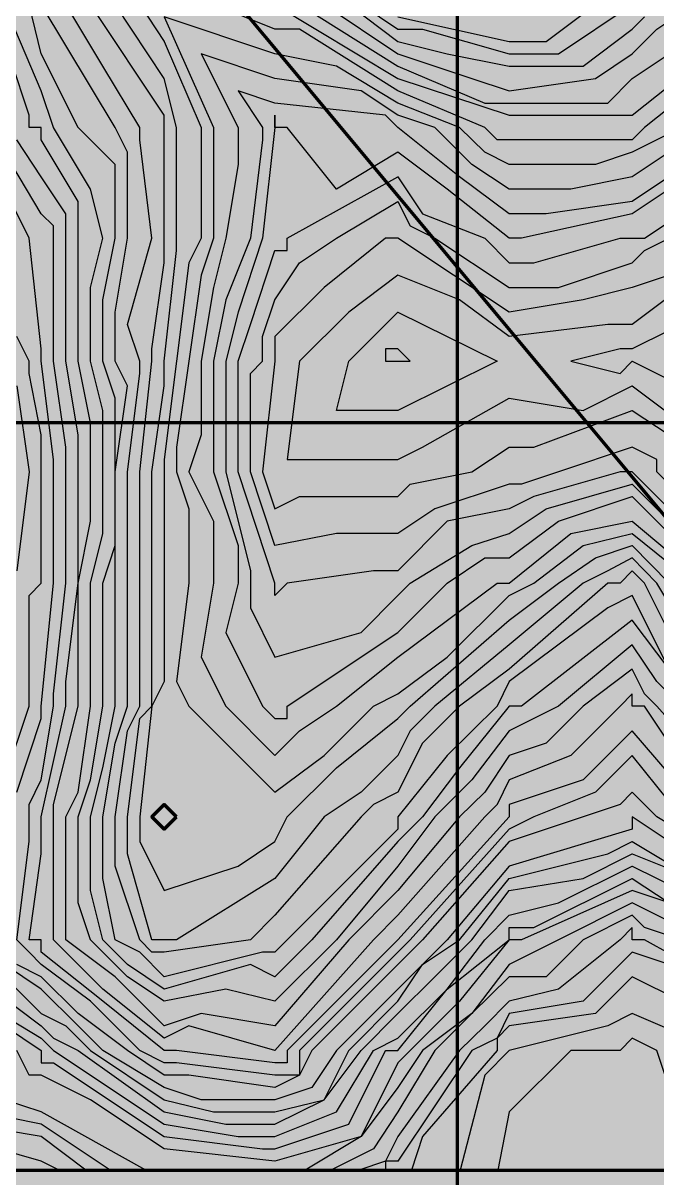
# Model space of a CAD drawing. Header units: millimetres. Extents: x 401 to 30661, y 2016 to 22119.
# Drawn here: x 7209 to 8437, y 10651 to 12890 of the extents above; entities that cross this region are included whole.
import ezdxf

# ---------------------------------------------------------------- set-up
doc = ezdxf.new("R2010")
doc.units = ezdxf.units.MM
for name, color, linetype, lineweight, true_color in [('2ND', 201, 'Continuous', 35, 0x39ffb0), ('3RD', 140, 'Continuous', 25, 0x7debff), ('4TH DETAILS', 125, 'Continuous', 15, 0x39ffb0)]:
    doc.layers.add(name, color=color, linetype=linetype, lineweight=lineweight, true_color=true_color)
doc.layers.add('BACKGROUND', color=7, linetype='Continuous', true_color=0x000000)
for name, color, linetype, lineweight, true_color, transparency in [('GLOW-CYAN', 7, 'Continuous', 100, 0x7debff, 0.8), ('GLOW-CYAN-2', 7, 'Continuous', 50, 0x7debff, 0.8), ('GLOW-EMERALD', 7, 'Continuous', 70, 0x39ffb0, 0.8), ('GLOW-EMERALD-2', 7, 'Continuous', 30, 0x39ffb0, 0.8)]:
    doc.layers.add(name, color=color, linetype=linetype, lineweight=lineweight, true_color=true_color, transparency=transparency)
doc.layers.add('LAYOUT', color=83, linetype='Continuous', lineweight=50, true_color=0x7debff, plot=False)

msp = doc.modelspace()

# ---------------------------------------------------------------- hatches: boundary and pattern name
at = {"layer": 'BACKGROUND'}
h = msp.add_hatch(color=256, dxfattribs=at)
h.dxf.hatch_style = 1
h.paths.add_polyline_path([(400.723, 2015.745), (30660.634, 2015.745), (30660.634, 22119.328), (400.723, 22119.328)])

# ---------------------------------------------------------------- linework, layer by layer
at = {"layer": '2ND'}
msp.add_lwpolyline([(7506.122, 11350.816), (7482.276, 11374.662), (7458.431, 11350.816), (7482.276, 11326.971)], close=True, dxfattribs=at)
at = {"layer": '3RD'}
msp.add_lwpolyline([(2050.723, 10665.853), (9450.723, 10665.853), (9450.723, 15015.853), (2050.723, 15015.853)], close=True, dxfattribs=at)
at = {"layer": '4TH DETAILS'}
for points in [[(2050.723, 10665.853), (9450.723, 10665.853), (9450.723, 15015.853), (2050.723, 15015.853)], [(7935.338, 12329.879), (8127.504, 12234.497), (7935.338, 12139.116), (7816.111, 12139.116), (7839.957, 12234.497), (7887.647, 12282.188)], [(7935.338, 12258.343), (7911.493, 12258.343), (7911.493, 12234.497), (7935.338, 12234.497), (7959.183, 12234.497)]]:
    msp.add_lwpolyline(points, close=True, dxfattribs=at)
for points in [[(7330.467, 10665.853), (7243.823, 10730.837), (7100.75, 10754.682), (7027.812, 10897.754), (7003.966, 10897.754), (6813.203, 11088.517), (6789.358, 11112.363), (6765.513, 11350.816), (6789.358, 11422.352), (6789.358, 11565.424), (6789.358, 11589.27), (6837.049, 11803.878), (6860.894, 11876.817), (6884.74, 12019.889), (6860.894, 12091.425), (6860.894, 12234.497), (6813.203, 12425.26), (6813.203, 12472.951), (6789.358, 12472.951), (6789.358, 12520.642), (6693.977, 12687.559), (6693.977, 12830.631), (6598.595, 12926.013)], [(7377.066, 10665.853), (7243.823, 10754.682), (7124.596, 10778.528), (7076.905, 10897.754), (7027.812, 10921.6), (7003.966, 10945.445), (6813.203, 11112.363), (6813.203, 11303.125), (6813.203, 11350.816), (6837.049, 11517.734), (6837.049, 11565.424), (6860.894, 11660.806), (6908.585, 11803.878), (6932.43, 11948.353), (6956.276, 12019.889), (6908.585, 12162.961), (6908.585, 12234.497), (6884.74, 12353.724), (6837.049, 12472.951), (6813.203, 12496.796), (6789.358, 12639.868), (6741.667, 12687.559), (6741.667, 12878.322), (6717.822, 12926.013)], [(8461.339, 11493.888), (8413.648, 11565.424), (8389.803, 11565.424), (8389.803, 11589.27), (8365.957, 11565.424), (8270.576, 11470.043), (8151.349, 11422.352), (8127.504, 11374.662), (8103.658, 11350.816), (7935.338, 11160.053), (7887.647, 11112.363), (7696.884, 10897.754), (7529.967, 10945.445), (7482.276, 10921.6), (7363.049, 11016.981), (7267.668, 11112.363), (7267.668, 11136.208), (7267.668, 11350.816), (7267.668, 11374.662), (7315.359, 11565.424), (7315.359, 11636.961), (7315.359, 11803.878), (7339.204, 11924.508), (7339.204, 12019.889), (7339.204, 12115.27), (7315.359, 12234.497), (7315.359, 12401.415), (7315.359, 12472.951), (7315.359, 12544.487), (7243.823, 12663.714), (7243.823, 12687.559), (7219.977, 12687.559), (7219.977, 12711.404), (7148.441, 12926.013)], [(8628.256, 11350.816), (8437.493, 11565.424), (8413.648, 11589.27), (8389.803, 11636.961), (8294.421, 11565.424), (8222.885, 11493.888), (8151.349, 11470.043), (8103.658, 11398.507), (8054.565, 11350.816), (7935.338, 11207.744), (7839.957, 11112.363), (7696.884, 10945.445), (7553.812, 10969.29), (7482.276, 10945.445), (7386.895, 11040.827), (7291.513, 11112.363), (7291.513, 11160.053), (7291.513, 11350.816), (7315.359, 11398.507), (7339.204, 11565.424), (7339.204, 11660.806), (7339.204, 11803.878), (7363.049, 11900.662), (7363.049, 12019.889), (7363.049, 12139.116), (7339.204, 12234.497), (7339.204, 12377.569), (7363.049, 12472.951), (7339.204, 12568.332), (7267.668, 12687.559), (7243.823, 12759.095), (7172.287, 12926.013)], [(8485.184, 11565.424), (8437.493, 11613.115), (8389.803, 11684.651), (8246.73, 11565.424), (8199.04, 11541.579), (8151.349, 11517.734), (8078.41, 11422.352), (8006.874, 11350.816), (7935.338, 11255.435), (7816.111, 11112.363), (7696.884, 10993.136), (7601.503, 11016.981), (7482.276, 10993.136), (7410.74, 11040.827), (7339.204, 11112.363), (7315.359, 11183.899), (7315.359, 11350.816), (7339.204, 11422.352), (7363.049, 11565.424), (7363.049, 11684.651), (7363.049, 11803.878), (7386.895, 11876.817), (7386.895, 12019.889), (7386.895, 12162.961), (7363.049, 12234.497), (7363.049, 12353.724), (7386.895, 12472.951), (7386.895, 12616.023), (7315.359, 12687.559), (7243.823, 12830.631), (7219.977, 12926.013)], [(8461.339, 11636.961), (8389.803, 11732.342), (8175.194, 11565.424), (8151.349, 11565.424), (8054.565, 11446.198), (7983.029, 11350.816), (7935.338, 11303.125), (7768.421, 11112.363), (7696.884, 11040.827), (7649.194, 11064.672), (7482.276, 11016.981), (7410.74, 11064.672), (7363.049, 11112.363), (7339.204, 11207.744), (7339.204, 11350.816), (7363.049, 11446.198), (7386.895, 11565.424), (7386.895, 11708.497), (7386.895, 11803.878), (7386.895, 11876.817), (7386.895, 12019.889), (7410.74, 12186.807), (7386.895, 12234.497), (7386.895, 12329.879), (7410.74, 12472.951), (7410.74, 12639.868), (7386.895, 12687.559), (7243.823, 12926.013)], [(8461.339, 11636.961), (8389.803, 11780.033), (8342.112, 11756.187), (8151.349, 11613.115), (8127.504, 11565.424), (8030.72, 11470.043), (7935.338, 11350.816), (7935.338, 11326.971), (7720.73, 11112.363), (7696.884, 11088.517), (7673.039, 11088.517), (7482.276, 11040.827), (7434.585, 11088.517), (7386.895, 11112.363), (7363.049, 11231.589), (7363.049, 11350.816), (7386.895, 11493.888), (7410.74, 11565.424), (7410.74, 11732.342), (7410.74, 11803.878), (7410.74, 11852.971), (7410.74, 12019.889), (7434.585, 12210.652), (7434.585, 12234.497), (7410.74, 12306.033), (7458.431, 12472.951), (7434.585, 12663.714), (7434.585, 12687.559), (7363.049, 12806.786), (7291.513, 12926.013)], [(8485.184, 11660.806), (8413.648, 11803.878), (8389.803, 11827.723), (8365.957, 11803.878), (8342.112, 11803.878), (8151.349, 11636.961), (8054.565, 11565.424), (7983.029, 11493.888), (7935.338, 11398.507), (7887.647, 11374.662), (7863.802, 11350.816), (7696.884, 11160.053), (7649.194, 11112.363), (7482.276, 11088.517), (7458.431, 11088.517), (7434.585, 11112.363), (7386.895, 11255.435), (7386.895, 11350.816), (7410.74, 11517.734), (7434.585, 11565.424), (7434.585, 11756.187), (7434.585, 11803.878), (7434.585, 11827.723), (7434.585, 12019.889), (7458.431, 12234.497), (7458.431, 12258.343), (7482.276, 12425.26), (7482.276, 12472.951), (7482.276, 12687.559), (7482.276, 12711.404), (7339.204, 12926.013)], [(8509.029, 11684.651), (8437.493, 11803.878), (8389.803, 11852.971), (8342.112, 11827.723), (8294.421, 11803.878), (8151.349, 11684.651), (8006.874, 11565.424), (7959.183, 11517.734), (7935.338, 11470.043), (7863.802, 11398.507), (7792.266, 11350.816), (7696.884, 11231.589), (7506.122, 11112.363), (7482.276, 11112.363), (7458.431, 11112.363), (7410.74, 11279.28), (7410.74, 11350.816), (7434.585, 11541.579), (7458.431, 11565.424), (7458.431, 11780.033), (7458.431, 11803.878), (7458.431, 12019.889), (7482.276, 12186.807), (7482.276, 12234.497), (7506.122, 12449.105), (7506.122, 12472.951), (7506.122, 12520.642), (7506.122, 12687.559), (7482.276, 12782.941), (7386.895, 12926.013)], [(7434.585, 12926.013), (7482.276, 12854.477), (7553.812, 12687.559), (7553.812, 12544.487), (7553.812, 12472.951), (7529.967, 12425.26), (7506.122, 12234.497), (7482.276, 12043.734), (7482.276, 12019.889), (7482.276, 11996.044), (7482.276, 11803.878), (7482.276, 11613.115), (7458.431, 11565.424), (7434.585, 11350.816), (7434.585, 11303.125), (7482.276, 11207.744), (7625.348, 11255.435), (7696.884, 11303.125), (7720.73, 11350.816), (7816.111, 11446.198), (7935.338, 11541.579), (7959.183, 11565.424), (8151.349, 11732.342), (8246.73, 11803.878), (8318.267, 11852.971), (8389.803, 11876.817), (8461.339, 11803.878)], [(8842.864, 12902.167), (8652.102, 12878.322), (8628.256, 12854.477), (8532.875, 12782.941), (8413.648, 12687.559), (8389.803, 12663.714), (8365.957, 12663.714), (8151.349, 12663.714), (8127.504, 12663.714), (8103.658, 12687.559), (7935.338, 12759.095), (7744.575, 12878.322), (7696.884, 12878.322), (7577.658, 12926.013)], [(7696.884, 12926.013), (7935.338, 12782.941), (8151.349, 12711.404), (8365.957, 12711.404), (8389.803, 12711.404), (8509.029, 12806.786), (8628.256, 12902.167)], [(7744.575, 12926.013), (7935.338, 12806.786), (8103.658, 12735.25), (8151.349, 12735.25), (8342.112, 12735.25), (8389.803, 12782.941), (8461.339, 12830.631), (8556.72, 12926.013)], [(7792.266, 12926.013), (7935.338, 12830.631), (8078.41, 12782.941), (8151.349, 12759.095), (8318.267, 12782.941), (8389.803, 12830.631), (8437.493, 12878.322), (8509.029, 12926.013)], [(7839.957, 12926.013), (7935.338, 12854.477), (8030.72, 12830.631), (8151.349, 12806.786), (8294.421, 12806.786), (8389.803, 12878.322), (8413.648, 12902.167)], [(7863.802, 12926.013), (7935.338, 12878.322), (7983.029, 12878.322), (8151.349, 12830.631), (8246.73, 12830.631), (8389.803, 12926.013)], [(7935.338, 12902.167), (8151.349, 12854.477), (8222.885, 12854.477), (8318.267, 12926.013)], [(7446.636, 10665.853), (7243.823, 10778.528), (7172.287, 10802.373), (7100.75, 10897.754), (7053.06, 10921.6), (7003.966, 10969.29), (6860.894, 11112.363), (6860.894, 11279.28), (6860.894, 11350.816), (6860.894, 11493.888), (6908.585, 11565.424), (6932.43, 11708.497), (6956.276, 11803.878), (7003.966, 12019.889), (6980.121, 12210.652), (6980.121, 12234.497), (6956.276, 12306.033), (6884.74, 12472.951), (6837.049, 12544.487), (6789.358, 12687.559), (6789.358, 12902.167)], [(8485.184, 12687.559), (8389.803, 12639.868), (8318.267, 12616.023), (8151.349, 12616.023), (8103.658, 12639.868), (8054.565, 12687.559), (7935.338, 12735.25), (7816.111, 12806.786), (7696.884, 12830.631), (7482.276, 12902.167), (7577.658, 12687.559), (7577.658, 12592.178), (7577.658, 12472.951), (7553.812, 12401.415), (7529.967, 12234.497), (7506.122, 12067.58), (7506.122, 12019.889), (7529.967, 11948.353), (7529.967, 11803.878), (7506.122, 11613.115), (7529.967, 11565.424), (7696.884, 11398.507), (7792.266, 11470.043), (7887.647, 11565.424), (7935.338, 11589.27), (8030.72, 11660.806), (8151.349, 11780.033), (8199.04, 11803.878), (8294.421, 11876.817), (8389.803, 11900.662), (8509.029, 11803.878)], [(8532.875, 12687.559), (8389.803, 12592.178), (8270.576, 12568.332), (8151.349, 12568.332), (8078.41, 12616.023), (8006.874, 12687.559), (7935.338, 12711.404), (7863.802, 12759.095), (7696.884, 12782.941), (7553.812, 12830.631), (7625.348, 12687.559), (7625.348, 12616.023), (7601.503, 12472.951), (7577.658, 12377.569), (7553.812, 12234.497), (7553.812, 12091.425), (7529.967, 12019.889), (7577.658, 11924.508), (7577.658, 11803.878), (7553.812, 11660.806), (7601.503, 11565.424), (7696.884, 11470.043), (7744.575, 11517.734), (7816.111, 11565.424), (7935.338, 11660.806), (8127.504, 11803.878), (8151.349, 11803.878), (8270.576, 11900.662), (8389.803, 11924.508), (8532.875, 11803.878)], [(8604.411, 12687.559), (8389.803, 12544.487), (8222.885, 12520.642), (8151.349, 12520.642), (8054.565, 12592.178), (7935.338, 12687.559), (7911.493, 12711.404), (7696.884, 12735.25), (7625.348, 12759.095), (7673.039, 12687.559), (7673.039, 12663.714), (7649.194, 12472.951), (7601.503, 12353.724), (7577.658, 12234.497), (7577.658, 12115.27), (7577.658, 12019.889), (7625.348, 11876.817), (7625.348, 11803.878), (7601.503, 11708.497), (7673.039, 11565.424), (7696.884, 11541.579), (7720.73, 11541.579), (7720.73, 11565.424), (7935.338, 11708.497), (8030.72, 11803.878), (8103.658, 11852.971), (8151.349, 11852.971), (8246.73, 11924.508), (8389.803, 11972.198), (8556.72, 11803.878)], [(8532.875, 12616.023), (8389.803, 12520.642), (8175.194, 12472.951), (8151.349, 12472.951), (8030.72, 12568.332), (7935.338, 12639.868), (7816.111, 12568.332), (7720.73, 12687.559), (7696.884, 12687.559), (7696.884, 12711.404), (7696.884, 12687.559), (7673.039, 12472.951), (7625.348, 12329.879), (7601.503, 12234.497), (7601.503, 12139.116), (7601.503, 12019.889), (7649.194, 11827.723), (7649.194, 11803.878), (7649.194, 11756.187), (7696.884, 11660.806), (7863.802, 11708.497), (7935.338, 11780.033), (7959.183, 11803.878), (8078.41, 11876.817), (8151.349, 11900.662), (8222.885, 11948.353), (8389.803, 11996.044), (8580.565, 11803.878)], [(8532.875, 11350.816), (8389.803, 11517.734), (8294.421, 11422.352), (8151.349, 11374.662), (8151.349, 11350.816), (7935.338, 11112.363), (7911.493, 11088.517), (7720.73, 10897.754), (7720.73, 10873.909), (7696.884, 10873.909), (7506.122, 10897.754), (7482.276, 10897.754), (7363.049, 10993.136), (7243.823, 11088.517), (7243.823, 11112.363), (7219.977, 11112.363), (7243.823, 11279.28), (7243.823, 11350.816), (7291.513, 11565.424), (7291.513, 11613.115), (7315.359, 11803.878), (7315.359, 11948.353), (7315.359, 12019.889), (7315.359, 12091.425), (7291.513, 12234.497), (7291.513, 12425.26), (7291.513, 12472.951), (7291.513, 12520.642), (7243.823, 12592.178), (7196.132, 12663.714)], [(8485.184, 11350.816), (8389.803, 11470.043), (8318.267, 11398.507), (8199.04, 11350.816), (8151.349, 11326.971), (7959.183, 11112.363), (7935.338, 11088.517), (7744.575, 10897.754), (7744.575, 10850.064), (7696.884, 10850.064), (7506.122, 10873.909), (7482.276, 10873.909), (7434.585, 10897.754), (7339.204, 10993.136), (7243.823, 11064.672), (7219.977, 11088.517), (7196.132, 11112.363), (7219.977, 11303.125), (7219.977, 11350.816), (7219.977, 11374.662), (7243.823, 11422.352), (7267.668, 11565.424), (7267.668, 11589.27), (7291.513, 11803.878), (7291.513, 11972.198), (7291.513, 12019.889), (7291.513, 12067.58), (7267.668, 12234.497), (7267.668, 12449.105), (7267.668, 12472.951), (7267.668, 12496.796), (7243.823, 12520.642), (7172.287, 12639.868)], [(7196.132, 11398.507), (7243.823, 11541.579), (7243.823, 11565.424), (7267.668, 11803.878), (7267.668, 11996.044), (7267.668, 12019.889), (7267.668, 12043.734), (7243.823, 12234.497), (7243.823, 12258.343), (7219.977, 12472.951), (7148.441, 12616.023)], [(8485.184, 11924.508), (8389.803, 12019.889), (8365.957, 12019.889), (8199.04, 11972.198), (8151.349, 11948.353), (8030.72, 11924.508), (7935.338, 11827.723), (7887.647, 11827.723), (7720.73, 11803.878), (7696.884, 11780.033), (7696.884, 11803.878), (7625.348, 12019.889), (7625.348, 12186.807), (7625.348, 12234.497), (7649.194, 12306.033), (7696.884, 12449.105), (7720.73, 12449.105), (7720.73, 12472.951), (7935.338, 12592.178), (7983.029, 12520.642), (8103.658, 12472.951), (8151.349, 12425.26), (8199.04, 12425.26), (8365.957, 12472.951), (8389.803, 12472.951), (8413.648, 12472.951), (8628.256, 12616.023)], [(8628.256, 11827.723), (8437.493, 12019.889), (8437.493, 12043.734), (8389.803, 12067.58), (8246.73, 12019.889), (8175.194, 11996.044), (8151.349, 11996.044), (8006.874, 11948.353), (7935.338, 11900.662), (7816.111, 11900.662), (7696.884, 11876.817), (7649.194, 12019.889), (7649.194, 12210.652), (7673.039, 12234.497), (7673.039, 12282.188), (7696.884, 12353.724), (7744.575, 12425.26), (7816.111, 12472.951), (7935.338, 12544.487), (7959.183, 12496.796), (8006.874, 12472.951), (8151.349, 12377.569), (8246.73, 12377.569), (8389.803, 12425.26), (8413.648, 12449.105), (8461.339, 12472.951)], [(8461.339, 12401.415), (8389.803, 12377.569), (8294.421, 12353.724), (8151.349, 12329.879), (7935.338, 12472.951), (7911.493, 12472.951), (7792.266, 12377.569), (7696.884, 12282.188), (7696.884, 12258.343), (7696.884, 12234.497), (7673.039, 12019.889), (7696.884, 11948.353), (7744.575, 11972.198), (7935.338, 11972.198), (7959.183, 11996.044), (8078.41, 12019.889), (8151.349, 12067.58), (8199.04, 12067.58), (8389.803, 12139.116), (8461.339, 12091.425)], [(8485.184, 12377.569), (8389.803, 12306.033), (8342.112, 12306.033), (8151.349, 12282.188), (8054.565, 12353.724), (7935.338, 12401.415), (7839.957, 12329.879), (7744.575, 12234.497), (7720.73, 12043.734), (7935.338, 12043.734), (7983.029, 12067.58), (8151.349, 12162.961), (8294.421, 12139.116), (8389.803, 12186.807), (8485.184, 12115.27)], [(8532.875, 12329.879), (8389.803, 12258.343), (8365.957, 12258.343), (8270.576, 12234.497), (8365.957, 12210.652), (8389.803, 12234.497), (8532.875, 12162.961)], [(7172.287, 11422.352), (7219.977, 11565.424), (7219.977, 11780.033), (7243.823, 11803.878), (7243.823, 11876.817), (7243.823, 12019.889), (7243.823, 12091.425), (7219.977, 12210.652), (7219.977, 12234.497), (7196.132, 12282.188)], [(7196.132, 12186.807), (7219.977, 12019.889), (7196.132, 11827.723)], [(8556.72, 11279.28), (8437.493, 11350.816), (8389.803, 11398.507), (8365.957, 11374.662), (8294.421, 11350.816), (8151.349, 11303.125), (7983.029, 11112.363), (7959.183, 11088.517), (7935.338, 11064.672), (7768.421, 10897.754), (7744.575, 10850.064), (7696.884, 10826.218), (7529.967, 10850.064), (7482.276, 10850.064), (7410.74, 10897.754), (7315.359, 10969.29), (7243.823, 11040.827), (7196.132, 11064.672)], [(8532.875, 11255.435), (8389.803, 11350.816), (8389.803, 11326.971), (8151.349, 11255.435), (8030.72, 11112.363), (7983.029, 11064.672), (7935.338, 11016.981), (7816.111, 10897.754), (7768.421, 10826.218), (7696.884, 10802.373), (7553.812, 10802.373), (7482.276, 10826.218), (7363.049, 10897.754), (7315.359, 10945.445), (7243.823, 11016.981), (7172.287, 11064.672)], [(7172.287, 11040.827), (7243.823, 10969.29), (7291.513, 10945.445), (7339.204, 10897.754), (7482.276, 10802.373), (7577.658, 10778.528), (7696.884, 10778.528), (7792.266, 10802.373), (7839.957, 10897.754), (7935.338, 10993.136), (7983.029, 11064.672), (8054.565, 11112.363), (8151.349, 11231.589), (8342.112, 11279.28), (8389.803, 11303.125), (8509.029, 11231.589)], [(7148.441, 11016.981), (7243.823, 10945.445), (7267.668, 10921.6), (7315.359, 10897.754), (7482.276, 10778.528), (7601.503, 10754.682), (7696.884, 10754.682), (7792.266, 10802.373), (7863.802, 10897.754), (7935.338, 10969.29), (8006.874, 11040.827), (8078.41, 11112.363), (8151.349, 11207.744), (8294.421, 11231.589), (8389.803, 11279.28), (8509.029, 11231.589)], [(7124.596, 10993.136), (7243.823, 10921.6), (7267.668, 10897.754), (7482.276, 10754.682), (7625.348, 10730.837), (7696.884, 10730.837), (7816.111, 10778.528), (7887.647, 10897.754), (7935.338, 10921.6), (8030.72, 11016.981), (8103.658, 11112.363), (8151.349, 11160.053), (8246.73, 11183.899), (8389.803, 11255.435), (8485.184, 11207.744)], [(7100.75, 10993.136), (7243.823, 10897.754), (7243.823, 10873.909), (7267.668, 10873.909), (7482.276, 10730.837), (7673.039, 10706.991), (7696.884, 10706.991), (7839.957, 10754.682), (7911.493, 10897.754), (7935.338, 10897.754), (8030.72, 11016.981), (8151.349, 11112.363), (8151.349, 11136.208), (8199.04, 11136.208), (8389.803, 11231.589), (8461.339, 11183.899)], [(9290.776, 10665.853), (9178.102, 10778.528), (9081.318, 10873.909), (9057.473, 10873.909), (9033.627, 10897.754), (8842.864, 10969.29), (8628.256, 11088.517), (8628.256, 11112.363), (8604.411, 11112.363), (8461.339, 11183.899), (8389.803, 11207.744), (8175.194, 11112.363), (8151.349, 11112.363), (8054.565, 10993.136), (7959.183, 10897.754), (7935.338, 10873.909), (7863.802, 10730.837), (7696.884, 10683.146), (7482.276, 10706.991), (7339.204, 10802.373), (7243.823, 10850.064), (7219.977, 10850.064), (7196.132, 10897.754)], [(9219.112, 10665.853), (9152.854, 10730.837), (9081.318, 10802.373), (9033.627, 10850.064), (8962.091, 10897.754), (8842.864, 10921.6), (8723.638, 11016.981), (8628.256, 11064.672), (8532.875, 11112.363), (8437.493, 11160.053), (8389.803, 11183.899), (8246.73, 11112.363), (8199.04, 11088.517), (8151.349, 11064.672), (8078.41, 10969.29), (7983.029, 10897.754), (7935.338, 10826.218), (7863.802, 10730.837), (7755.496, 10665.853)], [(9171.357, 10665.853), (9129.009, 10706.991), (9081.318, 10754.682), (8985.937, 10802.373), (8866.71, 10897.754), (8842.864, 10897.754), (8819.019, 10921.6), (8628.256, 11016.981), (8485.184, 11112.363), (8413.648, 11136.208), (8389.803, 11160.053), (8294.421, 11112.363), (8222.885, 11040.827), (8151.349, 11040.827), (8078.41, 10969.29), (8006.874, 10897.754), (7935.338, 10778.528), (7887.647, 10706.991), (7805.371, 10665.853)], [(9098.611, 10665.853), (9081.318, 10683.146), (8962.091, 10778.528), (8842.864, 10850.064), (8819.019, 10873.909), (8795.174, 10897.754), (8628.256, 10993.136), (8413.648, 11112.363), (8389.803, 11112.363), (8389.803, 11136.208), (8365.957, 11112.363), (8246.73, 11016.981), (8151.349, 10993.136), (8103.658, 10945.445), (8054.565, 10897.754), (7935.338, 10730.837), (7911.493, 10683.146), (7859.614, 10665.853)], [(9022.706, 10665.853), (8914.401, 10730.837), (8842.864, 10778.528), (8771.328, 10826.218), (8723.638, 10897.754), (8628.256, 10945.445), (8461.339, 11064.672), (8389.803, 11088.517), (8294.421, 10993.136), (8151.349, 10969.29), (8127.504, 10921.6), (8078.41, 10897.754), (7935.338, 10683.146), (7911.493, 10683.146), (7911.493, 10665.853)], [(8901.295, 10665.853), (8866.71, 10683.146), (8842.864, 10706.991), (8747.483, 10778.528), (8652.102, 10897.754), (8628.256, 10897.754), (8580.565, 10945.445), (8389.803, 11040.827), (8318.267, 10969.29), (8151.349, 10945.445), (8127.504, 10921.6), (8127.504, 10897.754), (7983.029, 10730.837), (7961.368, 10665.853)], [(8808.098, 10665.853), (8699.792, 10730.837), (8628.256, 10826.218), (8556.72, 10850.064), (8556.72, 10897.754), (8389.803, 10969.29), (8342.112, 10945.445), (8151.349, 10897.754), (8103.658, 10850.064), (8056.251, 10665.853)], [(8693.24, 10665.853), (8652.102, 10706.991), (8628.256, 10754.682), (8485.184, 10754.682), (8437.493, 10897.754), (8389.803, 10921.6), (8365.957, 10897.754), (8270.576, 10897.754), (8151.349, 10778.528), (8128.814, 10665.853)], [(7278.408, 10665.853), (7243.823, 10683.146), (7076.905, 10730.837)]]:
    msp.add_lwpolyline(points, dxfattribs=at)
at = {"layer": 'GLOW-CYAN'}
for points in [[(5800.723, 15115.853), (9550.723, 10615.853)], [(8050.723, 6115.853), (8050.723, 15115.853)], [(550.723, 12115.853), (9550.723, 12115.853)], [(550.723, 10665.853), (9550.723, 10665.853)]]:
    msp.add_lwpolyline(points, dxfattribs=at)
at = {"layer": 'GLOW-CYAN-2'}
msp.add_lwpolyline([(2050.723, 10665.853), (9450.723, 10665.853), (9450.723, 15015.853), (2050.723, 15015.853)], close=True, dxfattribs=at)
at = {"layer": 'GLOW-EMERALD'}
msp.add_lwpolyline([(7506.122, 11350.816), (7482.276, 11374.662), (7458.431, 11350.816), (7482.276, 11326.971)], close=True, dxfattribs=at)
at = {"layer": 'GLOW-EMERALD-2'}
for points in [[(2050.723, 10665.853), (9450.723, 10665.853), (9450.723, 15015.853), (2050.723, 15015.853)], [(7935.338, 12329.879), (8127.504, 12234.497), (7935.338, 12139.116), (7816.111, 12139.116), (7839.957, 12234.497), (7887.647, 12282.188)], [(7935.338, 12258.343), (7911.493, 12258.343), (7911.493, 12234.497), (7935.338, 12234.497), (7959.183, 12234.497)]]:
    msp.add_lwpolyline(points, close=True, dxfattribs=at)
for points in [[(7330.467, 10665.853), (7243.823, 10730.837), (7100.75, 10754.682), (7027.812, 10897.754), (7003.966, 10897.754), (6813.203, 11088.517), (6789.358, 11112.363), (6765.513, 11350.816), (6789.358, 11422.352), (6789.358, 11565.424), (6789.358, 11589.27), (6837.049, 11803.878), (6860.894, 11876.817), (6884.74, 12019.889), (6860.894, 12091.425), (6860.894, 12234.497), (6813.203, 12425.26), (6813.203, 12472.951), (6789.358, 12472.951), (6789.358, 12520.642), (6693.977, 12687.559), (6693.977, 12830.631), (6598.595, 12926.013)], [(7377.066, 10665.853), (7243.823, 10754.682), (7124.596, 10778.528), (7076.905, 10897.754), (7027.812, 10921.6), (7003.966, 10945.445), (6813.203, 11112.363), (6813.203, 11303.125), (6813.203, 11350.816), (6837.049, 11517.734), (6837.049, 11565.424), (6860.894, 11660.806), (6908.585, 11803.878), (6932.43, 11948.353), (6956.276, 12019.889), (6908.585, 12162.961), (6908.585, 12234.497), (6884.74, 12353.724), (6837.049, 12472.951), (6813.203, 12496.796), (6789.358, 12639.868), (6741.667, 12687.559), (6741.667, 12878.322), (6717.822, 12926.013)], [(8461.339, 11493.888), (8413.648, 11565.424), (8389.803, 11565.424), (8389.803, 11589.27), (8365.957, 11565.424), (8270.576, 11470.043), (8151.349, 11422.352), (8127.504, 11374.662), (8103.658, 11350.816), (7935.338, 11160.053), (7887.647, 11112.363), (7696.884, 10897.754), (7529.967, 10945.445), (7482.276, 10921.6), (7363.049, 11016.981), (7267.668, 11112.363), (7267.668, 11136.208), (7267.668, 11350.816), (7267.668, 11374.662), (7315.359, 11565.424), (7315.359, 11636.961), (7315.359, 11803.878), (7339.204, 11924.508), (7339.204, 12019.889), (7339.204, 12115.27), (7315.359, 12234.497), (7315.359, 12401.415), (7315.359, 12472.951), (7315.359, 12544.487), (7243.823, 12663.714), (7243.823, 12687.559), (7219.977, 12687.559), (7219.977, 12711.404), (7148.441, 12926.013)], [(8628.256, 11350.816), (8437.493, 11565.424), (8413.648, 11589.27), (8389.803, 11636.961), (8294.421, 11565.424), (8222.885, 11493.888), (8151.349, 11470.043), (8103.658, 11398.507), (8054.565, 11350.816), (7935.338, 11207.744), (7839.957, 11112.363), (7696.884, 10945.445), (7553.812, 10969.29), (7482.276, 10945.445), (7386.895, 11040.827), (7291.513, 11112.363), (7291.513, 11160.053), (7291.513, 11350.816), (7315.359, 11398.507), (7339.204, 11565.424), (7339.204, 11660.806), (7339.204, 11803.878), (7363.049, 11900.662), (7363.049, 12019.889), (7363.049, 12139.116), (7339.204, 12234.497), (7339.204, 12377.569), (7363.049, 12472.951), (7339.204, 12568.332), (7267.668, 12687.559), (7243.823, 12759.095), (7172.287, 12926.013)], [(8485.184, 11565.424), (8437.493, 11613.115), (8389.803, 11684.651), (8246.73, 11565.424), (8199.04, 11541.579), (8151.349, 11517.734), (8078.41, 11422.352), (8006.874, 11350.816), (7935.338, 11255.435), (7816.111, 11112.363), (7696.884, 10993.136), (7601.503, 11016.981), (7482.276, 10993.136), (7410.74, 11040.827), (7339.204, 11112.363), (7315.359, 11183.899), (7315.359, 11350.816), (7339.204, 11422.352), (7363.049, 11565.424), (7363.049, 11684.651), (7363.049, 11803.878), (7386.895, 11876.817), (7386.895, 12019.889), (7386.895, 12162.961), (7363.049, 12234.497), (7363.049, 12353.724), (7386.895, 12472.951), (7386.895, 12616.023), (7315.359, 12687.559), (7243.823, 12830.631), (7219.977, 12926.013)], [(8461.339, 11636.961), (8389.803, 11732.342), (8175.194, 11565.424), (8151.349, 11565.424), (8054.565, 11446.198), (7983.029, 11350.816), (7935.338, 11303.125), (7768.421, 11112.363), (7696.884, 11040.827), (7649.194, 11064.672), (7482.276, 11016.981), (7410.74, 11064.672), (7363.049, 11112.363), (7339.204, 11207.744), (7339.204, 11350.816), (7363.049, 11446.198), (7386.895, 11565.424), (7386.895, 11708.497), (7386.895, 11803.878), (7386.895, 11876.817), (7386.895, 12019.889), (7410.74, 12186.807), (7386.895, 12234.497), (7386.895, 12329.879), (7410.74, 12472.951), (7410.74, 12639.868), (7386.895, 12687.559), (7243.823, 12926.013)], [(8461.339, 11636.961), (8389.803, 11780.033), (8342.112, 11756.187), (8151.349, 11613.115), (8127.504, 11565.424), (8030.72, 11470.043), (7935.338, 11350.816), (7935.338, 11326.971), (7720.73, 11112.363), (7696.884, 11088.517), (7673.039, 11088.517), (7482.276, 11040.827), (7434.585, 11088.517), (7386.895, 11112.363), (7363.049, 11231.589), (7363.049, 11350.816), (7386.895, 11493.888), (7410.74, 11565.424), (7410.74, 11732.342), (7410.74, 11803.878), (7410.74, 11852.971), (7410.74, 12019.889), (7434.585, 12210.652), (7434.585, 12234.497), (7410.74, 12306.033), (7458.431, 12472.951), (7434.585, 12663.714), (7434.585, 12687.559), (7363.049, 12806.786), (7291.513, 12926.013)], [(8485.184, 11660.806), (8413.648, 11803.878), (8389.803, 11827.723), (8365.957, 11803.878), (8342.112, 11803.878), (8151.349, 11636.961), (8054.565, 11565.424), (7983.029, 11493.888), (7935.338, 11398.507), (7887.647, 11374.662), (7863.802, 11350.816), (7696.884, 11160.053), (7649.194, 11112.363), (7482.276, 11088.517), (7458.431, 11088.517), (7434.585, 11112.363), (7386.895, 11255.435), (7386.895, 11350.816), (7410.74, 11517.734), (7434.585, 11565.424), (7434.585, 11756.187), (7434.585, 11803.878), (7434.585, 11827.723), (7434.585, 12019.889), (7458.431, 12234.497), (7458.431, 12258.343), (7482.276, 12425.26), (7482.276, 12472.951), (7482.276, 12687.559), (7482.276, 12711.404), (7339.204, 12926.013)], [(8509.029, 11684.651), (8437.493, 11803.878), (8389.803, 11852.971), (8342.112, 11827.723), (8294.421, 11803.878), (8151.349, 11684.651), (8006.874, 11565.424), (7959.183, 11517.734), (7935.338, 11470.043), (7863.802, 11398.507), (7792.266, 11350.816), (7696.884, 11231.589), (7506.122, 11112.363), (7482.276, 11112.363), (7458.431, 11112.363), (7410.74, 11279.28), (7410.74, 11350.816), (7434.585, 11541.579), (7458.431, 11565.424), (7458.431, 11780.033), (7458.431, 11803.878), (7458.431, 12019.889), (7482.276, 12186.807), (7482.276, 12234.497), (7506.122, 12449.105), (7506.122, 12472.951), (7506.122, 12520.642), (7506.122, 12687.559), (7482.276, 12782.941), (7386.895, 12926.013)], [(7434.585, 12926.013), (7482.276, 12854.477), (7553.812, 12687.559), (7553.812, 12544.487), (7553.812, 12472.951), (7529.967, 12425.26), (7506.122, 12234.497), (7482.276, 12043.734), (7482.276, 12019.889), (7482.276, 11996.044), (7482.276, 11803.878), (7482.276, 11613.115), (7458.431, 11565.424), (7434.585, 11350.816), (7434.585, 11303.125), (7482.276, 11207.744), (7625.348, 11255.435), (7696.884, 11303.125), (7720.73, 11350.816), (7816.111, 11446.198), (7935.338, 11541.579), (7959.183, 11565.424), (8151.349, 11732.342), (8246.73, 11803.878), (8318.267, 11852.971), (8389.803, 11876.817), (8461.339, 11803.878)], [(8842.864, 12902.167), (8652.102, 12878.322), (8628.256, 12854.477), (8532.875, 12782.941), (8413.648, 12687.559), (8389.803, 12663.714), (8365.957, 12663.714), (8151.349, 12663.714), (8127.504, 12663.714), (8103.658, 12687.559), (7935.338, 12759.095), (7744.575, 12878.322), (7696.884, 12878.322), (7577.658, 12926.013)], [(7696.884, 12926.013), (7935.338, 12782.941), (8151.349, 12711.404), (8365.957, 12711.404), (8389.803, 12711.404), (8509.029, 12806.786), (8628.256, 12902.167)], [(7744.575, 12926.013), (7935.338, 12806.786), (8103.658, 12735.25), (8151.349, 12735.25), (8342.112, 12735.25), (8389.803, 12782.941), (8461.339, 12830.631), (8556.72, 12926.013)], [(7792.266, 12926.013), (7935.338, 12830.631), (8078.41, 12782.941), (8151.349, 12759.095), (8318.267, 12782.941), (8389.803, 12830.631), (8437.493, 12878.322), (8509.029, 12926.013)], [(7839.957, 12926.013), (7935.338, 12854.477), (8030.72, 12830.631), (8151.349, 12806.786), (8294.421, 12806.786), (8389.803, 12878.322), (8413.648, 12902.167)], [(7863.802, 12926.013), (7935.338, 12878.322), (7983.029, 12878.322), (8151.349, 12830.631), (8246.73, 12830.631), (8389.803, 12926.013)], [(7935.338, 12902.167), (8151.349, 12854.477), (8222.885, 12854.477), (8318.267, 12926.013)], [(7446.636, 10665.853), (7243.823, 10778.528), (7172.287, 10802.373), (7100.75, 10897.754), (7053.06, 10921.6), (7003.966, 10969.29), (6860.894, 11112.363), (6860.894, 11279.28), (6860.894, 11350.816), (6860.894, 11493.888), (6908.585, 11565.424), (6932.43, 11708.497), (6956.276, 11803.878), (7003.966, 12019.889), (6980.121, 12210.652), (6980.121, 12234.497), (6956.276, 12306.033), (6884.74, 12472.951), (6837.049, 12544.487), (6789.358, 12687.559), (6789.358, 12902.167)], [(8485.184, 12687.559), (8389.803, 12639.868), (8318.267, 12616.023), (8151.349, 12616.023), (8103.658, 12639.868), (8054.565, 12687.559), (7935.338, 12735.25), (7816.111, 12806.786), (7696.884, 12830.631), (7482.276, 12902.167), (7577.658, 12687.559), (7577.658, 12592.178), (7577.658, 12472.951), (7553.812, 12401.415), (7529.967, 12234.497), (7506.122, 12067.58), (7506.122, 12019.889), (7529.967, 11948.353), (7529.967, 11803.878), (7506.122, 11613.115), (7529.967, 11565.424), (7696.884, 11398.507), (7792.266, 11470.043), (7887.647, 11565.424), (7935.338, 11589.27), (8030.72, 11660.806), (8151.349, 11780.033), (8199.04, 11803.878), (8294.421, 11876.817), (8389.803, 11900.662), (8509.029, 11803.878)], [(8532.875, 12687.559), (8389.803, 12592.178), (8270.576, 12568.332), (8151.349, 12568.332), (8078.41, 12616.023), (8006.874, 12687.559), (7935.338, 12711.404), (7863.802, 12759.095), (7696.884, 12782.941), (7553.812, 12830.631), (7625.348, 12687.559), (7625.348, 12616.023), (7601.503, 12472.951), (7577.658, 12377.569), (7553.812, 12234.497), (7553.812, 12091.425), (7529.967, 12019.889), (7577.658, 11924.508), (7577.658, 11803.878), (7553.812, 11660.806), (7601.503, 11565.424), (7696.884, 11470.043), (7744.575, 11517.734), (7816.111, 11565.424), (7935.338, 11660.806), (8127.504, 11803.878), (8151.349, 11803.878), (8270.576, 11900.662), (8389.803, 11924.508), (8532.875, 11803.878)], [(8604.411, 12687.559), (8389.803, 12544.487), (8222.885, 12520.642), (8151.349, 12520.642), (8054.565, 12592.178), (7935.338, 12687.559), (7911.493, 12711.404), (7696.884, 12735.25), (7625.348, 12759.095), (7673.039, 12687.559), (7673.039, 12663.714), (7649.194, 12472.951), (7601.503, 12353.724), (7577.658, 12234.497), (7577.658, 12115.27), (7577.658, 12019.889), (7625.348, 11876.817), (7625.348, 11803.878), (7601.503, 11708.497), (7673.039, 11565.424), (7696.884, 11541.579), (7720.73, 11541.579), (7720.73, 11565.424), (7935.338, 11708.497), (8030.72, 11803.878), (8103.658, 11852.971), (8151.349, 11852.971), (8246.73, 11924.508), (8389.803, 11972.198), (8556.72, 11803.878)], [(8532.875, 12616.023), (8389.803, 12520.642), (8175.194, 12472.951), (8151.349, 12472.951), (8030.72, 12568.332), (7935.338, 12639.868), (7816.111, 12568.332), (7720.73, 12687.559), (7696.884, 12687.559), (7696.884, 12711.404), (7696.884, 12687.559), (7673.039, 12472.951), (7625.348, 12329.879), (7601.503, 12234.497), (7601.503, 12139.116), (7601.503, 12019.889), (7649.194, 11827.723), (7649.194, 11803.878), (7649.194, 11756.187), (7696.884, 11660.806), (7863.802, 11708.497), (7935.338, 11780.033), (7959.183, 11803.878), (8078.41, 11876.817), (8151.349, 11900.662), (8222.885, 11948.353), (8389.803, 11996.044), (8580.565, 11803.878)], [(8532.875, 11350.816), (8389.803, 11517.734), (8294.421, 11422.352), (8151.349, 11374.662), (8151.349, 11350.816), (7935.338, 11112.363), (7911.493, 11088.517), (7720.73, 10897.754), (7720.73, 10873.909), (7696.884, 10873.909), (7506.122, 10897.754), (7482.276, 10897.754), (7363.049, 10993.136), (7243.823, 11088.517), (7243.823, 11112.363), (7219.977, 11112.363), (7243.823, 11279.28), (7243.823, 11350.816), (7291.513, 11565.424), (7291.513, 11613.115), (7315.359, 11803.878), (7315.359, 11948.353), (7315.359, 12019.889), (7315.359, 12091.425), (7291.513, 12234.497), (7291.513, 12425.26), (7291.513, 12472.951), (7291.513, 12520.642), (7243.823, 12592.178), (7196.132, 12663.714)], [(8485.184, 11350.816), (8389.803, 11470.043), (8318.267, 11398.507), (8199.04, 11350.816), (8151.349, 11326.971), (7959.183, 11112.363), (7935.338, 11088.517), (7744.575, 10897.754), (7744.575, 10850.064), (7696.884, 10850.064), (7506.122, 10873.909), (7482.276, 10873.909), (7434.585, 10897.754), (7339.204, 10993.136), (7243.823, 11064.672), (7219.977, 11088.517), (7196.132, 11112.363), (7219.977, 11303.125), (7219.977, 11350.816), (7219.977, 11374.662), (7243.823, 11422.352), (7267.668, 11565.424), (7267.668, 11589.27), (7291.513, 11803.878), (7291.513, 11972.198), (7291.513, 12019.889), (7291.513, 12067.58), (7267.668, 12234.497), (7267.668, 12449.105), (7267.668, 12472.951), (7267.668, 12496.796), (7243.823, 12520.642), (7172.287, 12639.868)], [(7196.132, 11398.507), (7243.823, 11541.579), (7243.823, 11565.424), (7267.668, 11803.878), (7267.668, 11996.044), (7267.668, 12019.889), (7267.668, 12043.734), (7243.823, 12234.497), (7243.823, 12258.343), (7219.977, 12472.951), (7148.441, 12616.023)], [(8485.184, 11924.508), (8389.803, 12019.889), (8365.957, 12019.889), (8199.04, 11972.198), (8151.349, 11948.353), (8030.72, 11924.508), (7935.338, 11827.723), (7887.647, 11827.723), (7720.73, 11803.878), (7696.884, 11780.033), (7696.884, 11803.878), (7625.348, 12019.889), (7625.348, 12186.807), (7625.348, 12234.497), (7649.194, 12306.033), (7696.884, 12449.105), (7720.73, 12449.105), (7720.73, 12472.951), (7935.338, 12592.178), (7983.029, 12520.642), (8103.658, 12472.951), (8151.349, 12425.26), (8199.04, 12425.26), (8365.957, 12472.951), (8389.803, 12472.951), (8413.648, 12472.951), (8628.256, 12616.023)], [(8628.256, 11827.723), (8437.493, 12019.889), (8437.493, 12043.734), (8389.803, 12067.58), (8246.73, 12019.889), (8175.194, 11996.044), (8151.349, 11996.044), (8006.874, 11948.353), (7935.338, 11900.662), (7816.111, 11900.662), (7696.884, 11876.817), (7649.194, 12019.889), (7649.194, 12210.652), (7673.039, 12234.497), (7673.039, 12282.188), (7696.884, 12353.724), (7744.575, 12425.26), (7816.111, 12472.951), (7935.338, 12544.487), (7959.183, 12496.796), (8006.874, 12472.951), (8151.349, 12377.569), (8246.73, 12377.569), (8389.803, 12425.26), (8413.648, 12449.105), (8461.339, 12472.951)], [(8461.339, 12401.415), (8389.803, 12377.569), (8294.421, 12353.724), (8151.349, 12329.879), (7935.338, 12472.951), (7911.493, 12472.951), (7792.266, 12377.569), (7696.884, 12282.188), (7696.884, 12258.343), (7696.884, 12234.497), (7673.039, 12019.889), (7696.884, 11948.353), (7744.575, 11972.198), (7935.338, 11972.198), (7959.183, 11996.044), (8078.41, 12019.889), (8151.349, 12067.58), (8199.04, 12067.58), (8389.803, 12139.116), (8461.339, 12091.425)], [(8485.184, 12377.569), (8389.803, 12306.033), (8342.112, 12306.033), (8151.349, 12282.188), (8054.565, 12353.724), (7935.338, 12401.415), (7839.957, 12329.879), (7744.575, 12234.497), (7720.73, 12043.734), (7935.338, 12043.734), (7983.029, 12067.58), (8151.349, 12162.961), (8294.421, 12139.116), (8389.803, 12186.807), (8485.184, 12115.27)], [(8532.875, 12329.879), (8389.803, 12258.343), (8365.957, 12258.343), (8270.576, 12234.497), (8365.957, 12210.652), (8389.803, 12234.497), (8532.875, 12162.961)], [(7172.287, 11422.352), (7219.977, 11565.424), (7219.977, 11780.033), (7243.823, 11803.878), (7243.823, 11876.817), (7243.823, 12019.889), (7243.823, 12091.425), (7219.977, 12210.652), (7219.977, 12234.497), (7196.132, 12282.188)], [(7196.132, 12186.807), (7219.977, 12019.889), (7196.132, 11827.723)], [(8556.72, 11279.28), (8437.493, 11350.816), (8389.803, 11398.507), (8365.957, 11374.662), (8294.421, 11350.816), (8151.349, 11303.125), (7983.029, 11112.363), (7959.183, 11088.517), (7935.338, 11064.672), (7768.421, 10897.754), (7744.575, 10850.064), (7696.884, 10826.218), (7529.967, 10850.064), (7482.276, 10850.064), (7410.74, 10897.754), (7315.359, 10969.29), (7243.823, 11040.827), (7196.132, 11064.672)], [(8532.875, 11255.435), (8389.803, 11350.816), (8389.803, 11326.971), (8151.349, 11255.435), (8030.72, 11112.363), (7983.029, 11064.672), (7935.338, 11016.981), (7816.111, 10897.754), (7768.421, 10826.218), (7696.884, 10802.373), (7553.812, 10802.373), (7482.276, 10826.218), (7363.049, 10897.754), (7315.359, 10945.445), (7243.823, 11016.981), (7172.287, 11064.672)], [(7172.287, 11040.827), (7243.823, 10969.29), (7291.513, 10945.445), (7339.204, 10897.754), (7482.276, 10802.373), (7577.658, 10778.528), (7696.884, 10778.528), (7792.266, 10802.373), (7839.957, 10897.754), (7935.338, 10993.136), (7983.029, 11064.672), (8054.565, 11112.363), (8151.349, 11231.589), (8342.112, 11279.28), (8389.803, 11303.125), (8509.029, 11231.589)], [(7148.441, 11016.981), (7243.823, 10945.445), (7267.668, 10921.6), (7315.359, 10897.754), (7482.276, 10778.528), (7601.503, 10754.682), (7696.884, 10754.682), (7792.266, 10802.373), (7863.802, 10897.754), (7935.338, 10969.29), (8006.874, 11040.827), (8078.41, 11112.363), (8151.349, 11207.744), (8294.421, 11231.589), (8389.803, 11279.28), (8509.029, 11231.589)], [(7124.596, 10993.136), (7243.823, 10921.6), (7267.668, 10897.754), (7482.276, 10754.682), (7625.348, 10730.837), (7696.884, 10730.837), (7816.111, 10778.528), (7887.647, 10897.754), (7935.338, 10921.6), (8030.72, 11016.981), (8103.658, 11112.363), (8151.349, 11160.053), (8246.73, 11183.899), (8389.803, 11255.435), (8485.184, 11207.744)], [(7100.75, 10993.136), (7243.823, 10897.754), (7243.823, 10873.909), (7267.668, 10873.909), (7482.276, 10730.837), (7673.039, 10706.991), (7696.884, 10706.991), (7839.957, 10754.682), (7911.493, 10897.754), (7935.338, 10897.754), (8030.72, 11016.981), (8151.349, 11112.363), (8151.349, 11136.208), (8199.04, 11136.208), (8389.803, 11231.589), (8461.339, 11183.899)], [(9290.776, 10665.853), (9178.102, 10778.528), (9081.318, 10873.909), (9057.473, 10873.909), (9033.627, 10897.754), (8842.864, 10969.29), (8628.256, 11088.517), (8628.256, 11112.363), (8604.411, 11112.363), (8461.339, 11183.899), (8389.803, 11207.744), (8175.194, 11112.363), (8151.349, 11112.363), (8054.565, 10993.136), (7959.183, 10897.754), (7935.338, 10873.909), (7863.802, 10730.837), (7696.884, 10683.146), (7482.276, 10706.991), (7339.204, 10802.373), (7243.823, 10850.064), (7219.977, 10850.064), (7196.132, 10897.754)], [(9219.112, 10665.853), (9152.854, 10730.837), (9081.318, 10802.373), (9033.627, 10850.064), (8962.091, 10897.754), (8842.864, 10921.6), (8723.638, 11016.981), (8628.256, 11064.672), (8532.875, 11112.363), (8437.493, 11160.053), (8389.803, 11183.899), (8246.73, 11112.363), (8199.04, 11088.517), (8151.349, 11064.672), (8078.41, 10969.29), (7983.029, 10897.754), (7935.338, 10826.218), (7863.802, 10730.837), (7755.496, 10665.853)], [(9171.357, 10665.853), (9129.009, 10706.991), (9081.318, 10754.682), (8985.937, 10802.373), (8866.71, 10897.754), (8842.864, 10897.754), (8819.019, 10921.6), (8628.256, 11016.981), (8485.184, 11112.363), (8413.648, 11136.208), (8389.803, 11160.053), (8294.421, 11112.363), (8222.885, 11040.827), (8151.349, 11040.827), (8078.41, 10969.29), (8006.874, 10897.754), (7935.338, 10778.528), (7887.647, 10706.991), (7805.371, 10665.853)], [(9098.611, 10665.853), (9081.318, 10683.146), (8962.091, 10778.528), (8842.864, 10850.064), (8819.019, 10873.909), (8795.174, 10897.754), (8628.256, 10993.136), (8413.648, 11112.363), (8389.803, 11112.363), (8389.803, 11136.208), (8365.957, 11112.363), (8246.73, 11016.981), (8151.349, 10993.136), (8103.658, 10945.445), (8054.565, 10897.754), (7935.338, 10730.837), (7911.493, 10683.146), (7859.614, 10665.853)], [(9022.706, 10665.853), (8914.401, 10730.837), (8842.864, 10778.528), (8771.328, 10826.218), (8723.638, 10897.754), (8628.256, 10945.445), (8461.339, 11064.672), (8389.803, 11088.517), (8294.421, 10993.136), (8151.349, 10969.29), (8127.504, 10921.6), (8078.41, 10897.754), (7935.338, 10683.146), (7911.493, 10683.146), (7911.493, 10665.853)], [(8901.295, 10665.853), (8866.71, 10683.146), (8842.864, 10706.991), (8747.483, 10778.528), (8652.102, 10897.754), (8628.256, 10897.754), (8580.565, 10945.445), (8389.803, 11040.827), (8318.267, 10969.29), (8151.349, 10945.445), (8127.504, 10921.6), (8127.504, 10897.754), (7983.029, 10730.837), (7961.368, 10665.853)], [(8808.098, 10665.853), (8699.792, 10730.837), (8628.256, 10826.218), (8556.72, 10850.064), (8556.72, 10897.754), (8389.803, 10969.29), (8342.112, 10945.445), (8151.349, 10897.754), (8103.658, 10850.064), (8056.251, 10665.853)], [(8693.24, 10665.853), (8652.102, 10706.991), (8628.256, 10754.682), (8485.184, 10754.682), (8437.493, 10897.754), (8389.803, 10921.6), (8365.957, 10897.754), (8270.576, 10897.754), (8151.349, 10778.528), (8128.814, 10665.853)], [(7278.408, 10665.853), (7243.823, 10683.146), (7076.905, 10730.837)]]:
    msp.add_lwpolyline(points, dxfattribs=at)
at = {"layer": 'LAYOUT'}
for points in [[(5800.723, 15115.853), (9550.723, 10615.853)], [(8050.723, 6115.853), (8050.723, 15115.853)], [(550.723, 12115.853), (9550.723, 12115.853)], [(550.723, 10665.853), (9550.723, 10665.853)]]:
    msp.add_lwpolyline(points, dxfattribs=at)

doc.saveas('drawing.dxf')
